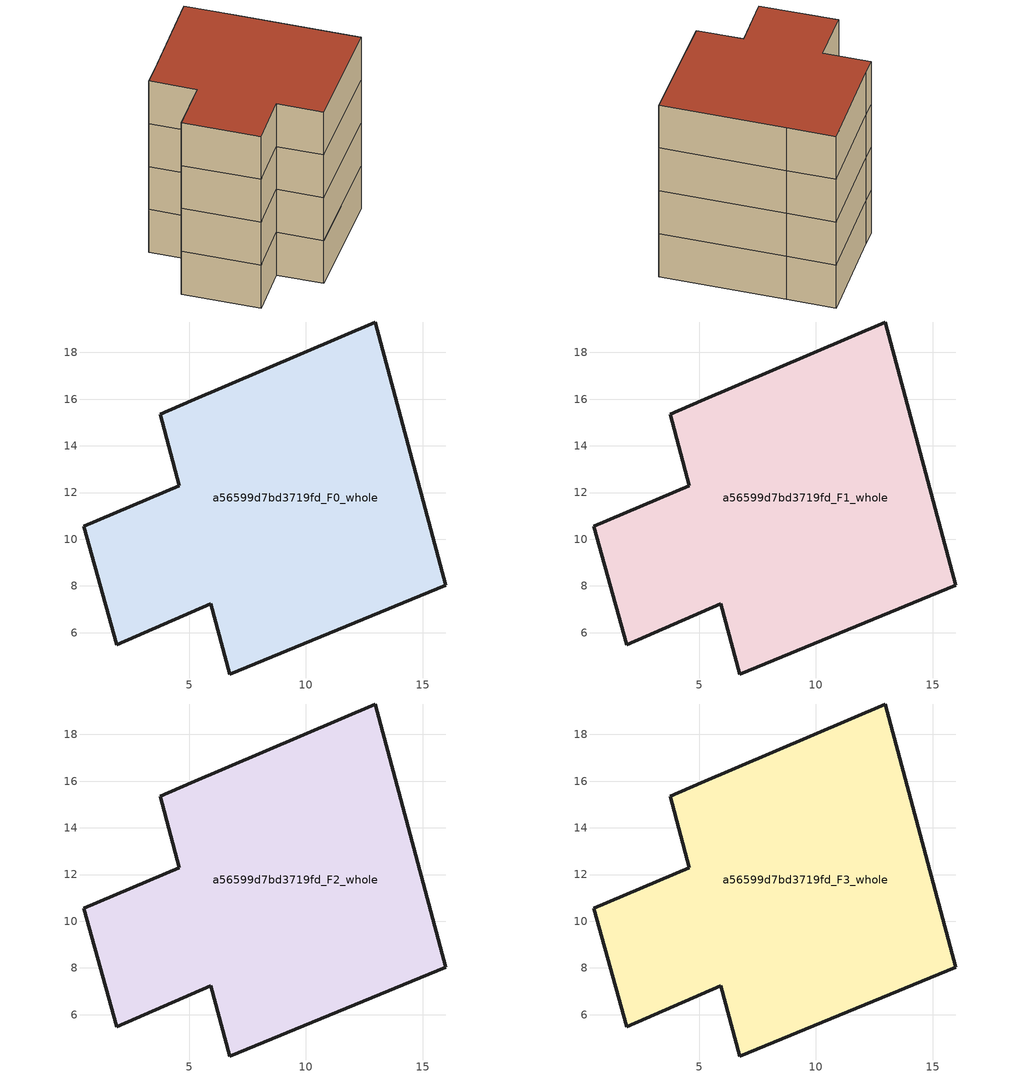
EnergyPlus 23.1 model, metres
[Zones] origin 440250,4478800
a56599d7bd3719fd_F0_whole
 floor ground (EU_floor_Construction): 12.96,19.3 13.81,16.11 15.99,8.02 6.73,4.23 5.92,7.24 1.89,5.48 0.48,10.55 4.57,12.29 3.75,15.36 5.1,15.92 z0
 wall outside (EU_wall_Construction): 6.73,4.23 15.99,8.02 13.81,16.11 12.96,19.3 5.1,15.92 3.75,15.36 4.57,12.29 0.48,10.55 1.89,5.48 5.92,7.24 6.73,4.23 z0:3
a56599d7bd3719fd_F1_whole
 floor to a56599d7bd3719fd_F0_whole (EU_floor_Construction): 12.96,19.3 13.81,16.11 15.99,8.02 6.73,4.23 5.92,7.24 1.89,5.48 0.48,10.55 4.57,12.29 3.75,15.36 5.1,15.92 z3
 wall outside (EU_wall_Construction): 6.73,4.23 15.99,8.02 13.81,16.11 12.96,19.3 5.1,15.92 3.75,15.36 4.57,12.29 0.48,10.55 1.89,5.48 5.92,7.24 6.73,4.23 z3:6
a56599d7bd3719fd_F2_whole
 floor to a56599d7bd3719fd_F1_whole (EU_floor_Construction): 12.96,19.3 13.81,16.11 15.99,8.02 6.73,4.23 5.92,7.24 1.89,5.48 0.48,10.55 4.57,12.29 3.75,15.36 5.1,15.92 z6
 wall outside (EU_wall_Construction): 6.73,4.23 15.99,8.02 13.81,16.11 12.96,19.3 5.1,15.92 3.75,15.36 4.57,12.29 0.48,10.55 1.89,5.48 5.92,7.24 6.73,4.23 z6:9
a56599d7bd3719fd_F3_whole
 floor to a56599d7bd3719fd_F2_whole (EU_floor_Construction): 12.96,19.3 13.81,16.11 15.99,8.02 6.73,4.23 5.92,7.24 1.89,5.48 0.48,10.55 4.57,12.29 3.75,15.36 5.1,15.92 z9
 wall outside (EU_wall_Construction): 6.73,4.23 15.99,8.02 13.81,16.11 12.96,19.3 5.1,15.92 3.75,15.36 4.57,12.29 0.48,10.55 1.89,5.48 5.92,7.24 6.73,4.23 z9:12
 roof outside (EU_roof_Construction): 15.99,8.02 13.81,16.11 12.96,19.3 5.1,15.92 3.75,15.36 4.57,12.29 0.48,10.55 1.89,5.48 5.92,7.24 6.73,4.23 z12
[Building]
EU S2 Campaign: North Axis=0; Terrain=City; Solar Distribution=FullExterior
[Site:Location]
Madrid: Latitude=40.5; Longitude=-3.5; Time Zone=1; Elevation=609
[SizingPeriod:WeatherFileDays]
AnnualSizingPeriod: Begin Month=1; Begin Day of Month=1; End Month=12; End Day of Month=31; Day of Week for Start Day=Monday; Use Weather File Daylight Saving Period=No; Use Weather File Rain and Snow Indicators=No
[MATERIAL]
EU_InternalMass_Material: Roughness=MediumRough; Thickness=0.1; Conductivity=1; Density=1800; Specific Heat=900; Thermal Absorptance=0.9; Solar Absorptance=0.7; Visible Absorptance=0.7
[MATERIAL:NOMASS] Roughness=MediumRough; Thermal Absorptance=0.9; Solar Absorptance=0.7; Visible Absorptance=0.7
Name | Thermal Resistance
EU_wall_NoMass | 1.60022
EU_roof_NoMass | 1.57597
EU_floor_NoMass | 0.470652
[CONSTRUCTION]
EU_wall_Construction: EU_wall_NoMass
EU_roof_Construction: EU_roof_NoMass
EU_floor_Construction: EU_floor_NoMass
EU_InternalMass_Construction: EU_InternalMass_Material
[ZONE] Type=1; Multiplier=1; Ceiling Height=autocalculate; Volume=413.888; Floor Area=autocalculate; Part of Total Floor Area=Yes
a56599d7bd3719fd_F0_whole; a56599d7bd3719fd_F1_whole; a56599d7bd3719fd_F2_whole; a56599d7bd3719fd_F3_whole
[INTERNALMASS] Construction=EU_InternalMass_Construction; Surface Area=137.963
Name | Zone or ZoneList
a56599d7bd3719fd_F0_whole_EU_InternalMass | a56599d7bd3719fd_F0_whole
a56599d7bd3719fd_F1_whole_EU_InternalMass | a56599d7bd3719fd_F1_whole
a56599d7bd3719fd_F2_whole_EU_InternalMass | a56599d7bd3719fd_F2_whole
a56599d7bd3719fd_F3_whole_EU_InternalMass | a56599d7bd3719fd_F3_whole
[OTHEREQUIPMENT] Fuel Type=Electricity; Design Level Calculation Method=Watts/Area; Power per Zone Floor Area=1; Fraction Latent=0; Fraction Radiant=0; Fraction Lost=0; Carbon Dioxide Generation Rate=0; EndUse Subcategory=EU_Step8_InternalGains
Name | Zone or ZoneList or Space or SpaceList | Schedule
EU_Step8_InternalGain_a56599d7bd3719fd_F0_whole_f000 | a56599d7bd3719fd_F0_whole | EU_Step8_GainSchedule_a56599d7bd3719fd_F0_whole_f000
EU_Step8_InternalGain_a56599d7bd3719fd_F1_whole_f000 | a56599d7bd3719fd_F1_whole | EU_Step8_GainSchedule_a56599d7bd3719fd_F1_whole_f000
EU_Step8_InternalGain_a56599d7bd3719fd_F2_whole_f000 | a56599d7bd3719fd_F2_whole | EU_Step8_GainSchedule_a56599d7bd3719fd_F2_whole_f000
EU_Step8_InternalGain_a56599d7bd3719fd_F3_whole_f000 | a56599d7bd3719fd_F3_whole | EU_Step8_GainSchedule_a56599d7bd3719fd_F3_whole_f000
[ZONEVENTILATION:DESIGNFLOWRATE] Schedule=EU_AlwaysOn; Design Flow Rate Calculation Method=AirChanges/Hour; Air Changes per Hour=0.480704; Ventilation Type=Natural; Fan Pressure Rise=0; Fan Total Efficiency=1; Constant Term Coefficient=1; Temperature Term Coefficient=0; Velocity Term Coefficient=0; Velocity Squared Term Coefficient=0; Minimum Indoor Temperature=-100; Maximum Indoor Temperature=100; Delta Temperature=-100; Minimum Outdoor Temperature=-100; Maximum Outdoor Temperature=100; Maximum Wind Speed=40
Name | Zone or ZoneList or Space or SpaceList
EU_ConstantAir_a56599d7bd3719fd_F0_whole | a56599d7bd3719fd_F0_whole
EU_ConstantAir_a56599d7bd3719fd_F1_whole | a56599d7bd3719fd_F1_whole
EU_ConstantAir_a56599d7bd3719fd_F2_whole | a56599d7bd3719fd_F2_whole
EU_ConstantAir_a56599d7bd3719fd_F3_whole | a56599d7bd3719fd_F3_whole
[HVACTEMPLATE:THERMOSTAT] Constant Heating Setpoint=20; Constant Cooling Setpoint=50
EU_HeatOnly_a56599d7bd3719fd_F0_whole; EU_HeatOnly_a56599d7bd3719fd_F1_whole; EU_HeatOnly_a56599d7bd3719fd_F2_whole; EU_HeatOnly_a56599d7bd3719fd_F3_whole
[HVACTEMPLATE:ZONE:IDEALLOADSAIRSYSTEM] System Availability Schedule=EU_AlwaysOn; Maximum Heating Supply Air Temperature=50; Minimum Cooling Supply Air Temperature=13; Maximum Heating Supply Air Humidity Ratio=0.0156; Minimum Cooling Supply Air Humidity Ratio=0.0077; Heating Limit=NoLimit; Cooling Limit=NoLimit; Heating Availability Schedule=EU_AlwaysOn; Cooling Availability Schedule=EU_CoolingOff; Dehumidification Control Type=ConstantSensibleHeatRatio; Cooling Sensible Heat Ratio=0.7; Dehumidification Setpoint=60; Humidification Control Type=None; Humidification Setpoint=30; Outdoor Air Method=None; Outdoor Air Flow Rate per Person=0.00944; Outdoor Air Flow Rate per Zone Floor Area=0; Outdoor Air Flow Rate per Zone=0; Demand Controlled Ventilation Type=None; Outdoor Air Economizer Type=NoEconomizer; Heat Recovery Type=None; Sensible Heat Recovery Effectiveness=0.7; Latent Heat Recovery Effectiveness=0.65
Name | Template Thermostat
a56599d7bd3719fd_F0_whole | EU_HeatOnly_a56599d7bd3719fd_F0_whole
a56599d7bd3719fd_F1_whole | EU_HeatOnly_a56599d7bd3719fd_F1_whole
a56599d7bd3719fd_F2_whole | EU_HeatOnly_a56599d7bd3719fd_F2_whole
a56599d7bd3719fd_F3_whole | EU_HeatOnly_a56599d7bd3719fd_F3_whole
[SIZING:ZONE] Zone Cooling Design Supply Air Temperature Input Method=SupplyAirTemperature; Zone Cooling Design Supply Air Temperature=13; Zone Heating Design Supply Air Temperature Input Method=SupplyAirTemperature; Zone Heating Design Supply Air Temperature=50; Zone Cooling Design Supply Air Humidity Ratio=0.008; Zone Heating Design Supply Air Humidity Ratio=0.008; Cooling Design Air Flow Method=DesignDay; Cooling Design Air Flow Rate=0; Cooling Minimum Air Flow per Zone Floor Area=0.000762; Cooling Minimum Air Flow=0; Cooling Minimum Air Flow Fraction=0.2; Heating Design Air Flow Method=DesignDay; Heating Design Air Flow Rate=0; Heating Maximum Air Flow per Zone Floor Area=0.002032; Heating Maximum Air Flow=0.141576; Heating Maximum Air Flow Fraction=0.3; Account for Dedicated Outdoor Air System=No; Dedicated Outdoor Air System Control Strategy=NeutralSupplyAir; Dedicated Outdoor Air Low Setpoint Temperature for Design=autosize; Dedicated Outdoor Air High Setpoint Temperature for Design=autosize; Zone Load Sizing Method=Sensible Load Only No Latent Load; Zone Latent Cooling Design Supply Air Humidity Ratio Input Method=HumidityRatioDifference; Zone Cooling Design Supply Air Humidity Ratio Difference=0.005; Zone Latent Heating Design Supply Air Humidity Ratio Input Method=HumidityRatioDifference; Zone Humidification Design Supply Air Humidity Ratio Difference=0.005
a56599d7bd3719fd_F0_whole; a56599d7bd3719fd_F1_whole; a56599d7bd3719fd_F2_whole; a56599d7bd3719fd_F3_whole
[SCHEDULE:CONSTANT]
Name | Hourly Value
EU_AlwaysOn | 1
EU_CoolingOff | 0
[SCHEDULE:FILE] Column Number=1; Rows to Skip at Top=0; Number of Hours of Data=8760; Column Separator=Comma; Interpolate to Timestep=No; Minutes per Item=60; Adjust Schedule for Daylight Savings=Yes
Name | File
EU_Step8_GainSchedule_a56599d7bd3719fd_F0_whole_f000 | C:\Users\o_iseri\Desktop\OpenUBEM\openubem\outputs\eu_evidence\EU-11\ES-MAD-BERRUGUETE\idfs\a56599d7bd3719fd\a56599d7bd3719fd_F0_whole_f000_gain.csv
EU_Step8_GainSchedule_a56599d7bd3719fd_F1_whole_f000 | C:\Users\o_iseri\Desktop\OpenUBEM\openubem\outputs\eu_evidence\EU-11\ES-MAD-BERRUGUETE\idfs\a56599d7bd3719fd\a56599d7bd3719fd_F1_whole_f000_gain.csv
EU_Step8_GainSchedule_a56599d7bd3719fd_F2_whole_f000 | C:\Users\o_iseri\Desktop\OpenUBEM\openubem\outputs\eu_evidence\EU-11\ES-MAD-BERRUGUETE\idfs\a56599d7bd3719fd\a56599d7bd3719fd_F2_whole_f000_gain.csv
EU_Step8_GainSchedule_a56599d7bd3719fd_F3_whole_f000 | C:\Users\o_iseri\Desktop\OpenUBEM\openubem\outputs\eu_evidence\EU-11\ES-MAD-BERRUGUETE\idfs\a56599d7bd3719fd\a56599d7bd3719fd_F3_whole_f000_gain.csv
